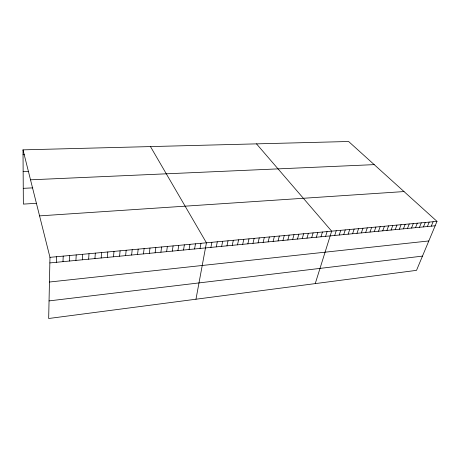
<?xml version="1.0" encoding="UTF-8"?>
<svg xmlns="http://www.w3.org/2000/svg" width="460" height="460" viewBox="0 0 460 460"><rect width="100%" height="100%" fill="white"/><g stroke="black" fill="none" stroke-linecap="round" stroke-linejoin="round"><path stroke-width="0.69" d="M23 149.856L49.973 257.341L48.674 318.498L416.518 270.353L437 221.369L348.611 141.502L23 149.856L23.362 204.096L36.219 203.337M56.453 262.292L56.614 256.726M63.003 261.659L63.198 256.111M69.494 261.033L69.724 255.507M75.934 260.412L76.205 254.903M82.317 259.796L82.627 254.305M88.653 259.187L88.998 253.713M94.944 258.583L95.318 253.126M101.177 257.979L101.591 252.546M107.364 257.381L107.807 251.965M113.499 256.789L113.982 251.39M119.588 256.203L120.1 250.827M125.626 255.622L126.172 250.257M131.623 255.041L132.198 249.699M137.569 254.472L138.178 249.142M143.468 253.903L144.106 248.59M149.322 253.339L149.994 248.043M155.135 252.776L155.836 247.503M160.896 252.224L161.627 246.962M166.618 251.672L167.377 246.428M172.299 251.12L173.086 245.899M177.934 250.579L178.744 245.375M183.523 250.039L184.368 244.852M189.071 249.504L189.945 244.335M194.58 248.975L195.477 243.817M200.048 248.446L200.968 243.305M195.971 299.218L206.425 242.799L150.466 146.585M210.91 247.399L211.887 242.293M216.303 246.882L217.304 241.787M221.662 246.364L222.686 241.287M226.975 245.853L228.028 240.793M232.254 245.341L233.329 240.298M237.492 244.835L238.59 239.809M242.69 244.335L243.811 239.327M247.854 243.84L248.998 238.843M252.977 243.346L254.144 238.366M258.066 242.851L259.256 237.889M263.114 242.368L264.327 237.417M268.128 241.885L269.364 236.952M273.108 241.402L274.361 236.486M278.053 240.925L279.323 236.026M282.957 240.453L284.251 235.566M287.833 239.982L289.144 235.112M292.669 239.516L294.003 234.663M297.471 239.056L298.827 234.215M302.243 238.596L303.617 233.766M306.981 238.136L308.372 233.323M311.684 237.682L313.099 232.886M316.353 237.233L317.785 232.449M320.994 236.785L322.443 232.018M325.605 236.342L327.072 231.587M315.244 283.607L331.66 231.161L256.507 143.865M334.725 235.462L336.225 230.736M339.233 235.025L340.751 230.316M343.718 234.594L345.253 229.896M348.168 234.169L349.721 229.482M352.59 233.737L354.16 229.068M356.983 233.318L358.57 228.66M361.347 232.898L362.946 228.252M365.683 232.478L367.293 227.849M369.984 232.064L371.617 227.447M374.262 231.65L375.906 227.05M378.511 231.242L380.167 226.653M382.731 230.834L384.405 226.257M386.923 230.431L388.608 225.866M391.086 230.029L392.788 225.48M395.221 229.632L396.94 225.095M399.332 229.235L401.062 224.71M403.414 228.838L405.162 224.33M407.474 228.447L409.233 223.951M411.504 228.062L413.275 223.577M415.512 227.671L417.295 223.203M419.491 227.292L421.285 222.83M423.441 226.906L425.253 222.462M427.374 226.533L429.191 222.094M431.279 226.153L433.107 221.731M49.047 300.903L422.481 256.105M49.45 282.026L428.812 240.954M49.852 262.924L435.154 225.779M49.973 257.341L437 221.369M39.571 215.884L404.018 191.567M23.259 188.335L32.804 187.864M30.515 179.814L374.204 164.628M23.144 171.563L28.336 171.361M23.034 154.744L24.351 154.709"/></g></svg>
